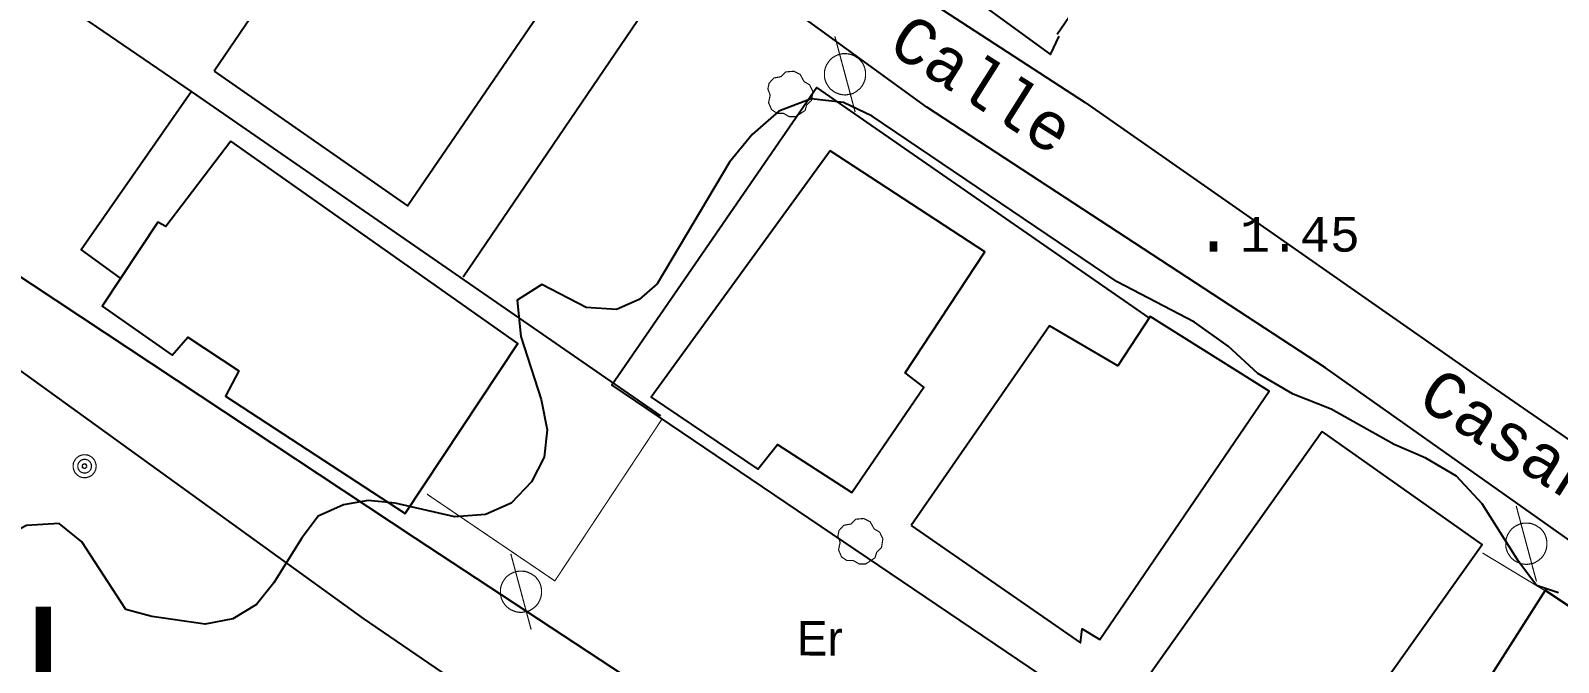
# Model space of a CAD drawing. Extents: x 743000 to 743800, y 4405200 to 4405700.
# Drawn here: x 743370.6 to 743436.7, y 4405618.8 to 4405646.1 of the extents above; entities that cross this region are included whole.
import ezdxf

# ---------------------------------------------------------------- set-up
doc = ezdxf.new("R2010")
doc.units = 0
doc.header["$MEASUREMENT"] = 0
for name, color, linetype in [('2', 7, 'CONTINUOUS'), ('21', 7, 'CONTINUOUS'), ('24', 7, 'CONTINUOUS'), ('41', 7, 'CONTINUOUS'), ('42', 7, 'CONTINUOUS'), ('50', 7, 'CONTINUOUS'), ('51', 7, 'CONTINUOUS'), ('6', 7, 'CONTINUOUS'), ('7', 7, 'CONTINUOUS'), ('8', 7, 'CONTINUOUS')]:
    doc.layers.add(name, color=color, linetype=linetype)
doc.styles.add('MONOTXT', font='monotxt', dxfattribs={"height": 0.2})
doc.styles.get("Standard").update_dxf_attribs({"font": 'txt', "height": 0.2})

msp = doc.modelspace()

# ---------------------------------------------------------------- linework, layer by layer
at = {"layer": '2', "color": 7, "linetype": 'Continuous'}
msp.add_3dface([(743800, 4405200), (743800, 4405700), (743000.0000000001, 4405700), (743000.0000000001, 4405200)], dxfattribs=at)
at = {"layer": '21', "color": 30, "linetype": 'Continuous', "elevation": 2}
for points in [[(743436.7399999999, 4405621.79), (743435.79, 4405622.11), (743435.0300000001, 4405623.14), (743433.44, 4405625.64), (743432.3200000002, 4405626.84), (743430.9999999999, 4405627.62), (743429.6299999999, 4405628.22), (743426.9, 4405629.75), (743425.25, 4405630.39), (743423.72, 4405631.29), (743422.44, 4405632.48), (743420.98, 4405633.52), (743417.63, 4405635.26), (743407.02, 4405642.44), (743405.78, 4405643.03), (743404.3799999999, 4405643.18), (743402.9899999999, 4405642.65), (743401.8299999998, 4405641.64), (743400.85, 4405640.44), (743397.7199999999, 4405635.17), (743396.9299999998, 4405634.49), (743395.95, 4405634.06), (743394.6400000001, 4405634.15), (743392.72, 4405635.14), (743391.66, 4405634.47), (743391.81, 4405632.89), (743392.6899999998, 4405630.16), (743392.9500000002, 4405628.85), (743392.8299999998, 4405627.67), (743392.27, 4405626.6), (743391.3899999999, 4405625.68), (743390.28, 4405625.19), (743388.95, 4405625.09), (743386.3699999999, 4405625.67), (743385.2099999998, 4405625.79), (743384.13, 4405625.61), (743383.0400000002, 4405625.11), (743382.3100000002, 4405624.15), (743381.12, 4405622.22), (743380.3699999999, 4405621.29)], [(743380.3699999999, 4405621.29), (743379.3399999999, 4405620.67), (743378.14, 4405620.43), (743375.84, 4405620.76), (743374.7099999998, 4405621.07), (743372.8100000002, 4405624), (743371.82, 4405624.8), (743370.41, 4405624.71), (743362.55, 4405620.59), (743361.1199999999, 4405620.33), (743359.66, 4405620.38), (743358.13, 4405620.59), (743356.77, 4405621.21), (743353.1199999999, 4405623.63), (743351.7499999999, 4405624.19), (743350.39, 4405624.34), (743349.2299999999, 4405623.96), (743348.11, 4405623.2), (743347.2, 4405622.19), (743346.48, 4405621.07), (743345.4699999999, 4405618.67)]]:
    msp.add_lwpolyline(points, dxfattribs=at)
at = {"layer": '41', "color": 1, "linetype": 'Continuous', "extrusion": (-0.8186714170001812, 0.5742622319001272, 0), "const_width": 0.05, "elevation": 1921377.655015}
msp.add_lwpolyline([(-4033668.503516255, 3.45), (-4033683.60114852, 2.99)], dxfattribs=at)
at = {"layer": '41', "color": 1, "linetype": 'Continuous', "extrusion": (-0.5547001961098446, -0.8320502944147669, 0), "const_width": 0.05, "elevation": -4078083.404601}
msp.add_lwpolyline([(-1825235.054278179, 7.84), (-1825237.866608174, 5.84)], dxfattribs=at)
at = {"layer": '41', "color": 1, "linetype": 'Continuous', "extrusion": (-0.01393520639971611, -0.01787330099963589, 0.9997431445796334), "const_width": 0.05, "elevation": -89099.223187}
msp.add_lwpolyline([(-2122620.851146246, 3930484.505930844), (-2122614.170232165, 3930484.947164391), (-2122614.821214017, 3930493.33060179)], dxfattribs=at)
at = {"layer": '41', "color": 1, "linetype": 'Continuous', "extrusion": (-0.8220522429956647, 0.5694120737969971, 0), "const_width": 0.05, "elevation": 1897484.555553}
msp.add_lwpolyline([(-4044957.546823334, 3.63), (-4044972.983798426, 3.46)], dxfattribs=at)
at = {"layer": '41', "color": 1, "linetype": 'Continuous', "const_width": 0.05, "elevation": 7.84}
msp.add_lwpolyline([(743436.3299999998, 4405621.78), (743433.45, 4405623.52)], dxfattribs=at)
at = {"layer": '41', "color": 1, "linetype": 'Continuous', "extrusion": (-0.8347541959491405, 0.5506227677324143, 0), "const_width": 0.05, "elevation": 1805251.181487}
msp.add_lwpolyline([(-4086948.307129829, 8.97), (-4086964.180065915, 4.12)], dxfattribs=at)
at = {"layer": '41', "color": 1, "linetype": 'Continuous'}
for points in [[(743415.04, 4405645.98, 2.89), (743423.93, 4405658.97, 2.86), (743376.67, 4405692.52, 2.15), (743368.3899999999, 4405678.810000001, 2.33), (743414.74, 4405645.11, 2.48), (743415.1199999999, 4405645.9, 2.48)], [(743389.31, 4405635.48, 3.22), (743398.3399999999, 4405648.76, 2.95), (743363.9199999998, 4405672.26, 2.9), (743355.03, 4405658.89, 3.06), (743377.81, 4405643.31, 3)], [(743419.02, 4405633.7, 5.84), (743404.6299999999, 4405643.68, 2.34), (743395.75, 4405630.78, 3.05), (743418.8399999999, 4405615.17, 3.43), (743413.7499999999, 4405607.91, 3.43), (743416.06, 4405606.3, 9.48)], [(743397.87, 4405629.45, 3.04), (743377.55, 4405643.51, 2.91), (743372.7700000001, 4405636.64, 3.13), (743374.46, 4405635.42, 3.12)]]:
    msp.add_polyline3d(points, dxfattribs=at)
at = {"layer": '42', "color": 3, "linetype": 'Continuous', "const_width": 0.05, "elevation": 6.32}
for points in [[(743404.1199999999, 4405642.68), (743403.71, 4405642.41), (743403.44, 4405642.41), (743403.18, 4405642.56), (743402.8999999998, 4405642.56), (743402.67, 4405642.72), (743402.54, 4405643.02), (743402.61, 4405643.35), (743402.5099999999, 4405643.61), (743402.56, 4405643.86), (743402.7699999998, 4405644.09), (743403.07, 4405644.14), (743403.2799999998, 4405644.35), (743403.63, 4405644.38), (743403.91, 4405644.24), (743404.0799999998, 4405643.93), (743404.3200000002, 4405643.79), (743404.4599999998, 4405643.5), (743404.4, 4405643.12), (743404.19, 4405642.92), (743404.1199999999, 4405642.68)], [(743407.15, 4405623.31), (743406.7399999999, 4405623.04), (743406.4699999999, 4405623.04), (743406.2099999998, 4405623.19), (743405.9300000002, 4405623.19), (743405.7, 4405623.35), (743405.5699999998, 4405623.65), (743405.6399999999, 4405623.98), (743405.54, 4405624.24), (743405.59, 4405624.49), (743405.8, 4405624.72), (743406.1, 4405624.77), (743406.31, 4405624.98), (743406.6599999998, 4405625.01), (743406.94, 4405624.87), (743407.11, 4405624.56), (743407.3499999999, 4405624.42), (743407.4899999999, 4405624.13), (743407.4299999998, 4405623.75), (743407.2199999999, 4405623.55), (743407.15, 4405623.31)]]:
    msp.add_lwpolyline(points, dxfattribs=at)
at = {"layer": '51', "color": 1, "linetype": 'Continuous', "extrusion": (-0.01141888849965139, 0.006952385199787748, 0.9999106326694733), "const_width": 0.1, "elevation": 22148.292673}
msp.add_lwpolyline([(743387.4293265761, 4405556.540549302), (743395.6287919296, 4405569.150895543), (743387.7879328042, 4405574.390980714), (743379.678347391, 4405561.650714278), (743387.4293265761, 4405556.540549302)], dxfattribs=at)
at = {"layer": '51', "color": 1, "linetype": 'Continuous'}
for points in [[(743378.5400000002, 4405644.39, 7.63), (743386.8999999998, 4405638.55, 7.54), (743395.16, 4405650.64, 7.53), (743386.75, 4405656.45, 7.53), (743378.5400000002, 4405644.39, 7.63)], [(743379.25, 4405641.35, 7.7), (743376.44, 4405637.66, 9.56), (743376.0999999999, 4405637.85, 9.38), (743373.68, 4405634.21, 7.65), (743376.7099999998, 4405632.09, 7.65), (743377.3999999998, 4405632.86, 8.1), (743379.5999999999, 4405631.4, 8.1), (743379.0299999998, 4405630.31, 7.68), (743386.81, 4405625.23, 7.68), (743391.6900000002, 4405632.59, 7.69), (743379.25, 4405641.35, 7.7)], [(743405.2, 4405640.94, 6.72), (743397.4599999998, 4405630.26, 6.71), (743402.07, 4405627.15, 7.08), (743402.93, 4405628.21, 7.5), (743406.1499999998, 4405626.13, 6.76), (743409.2599999999, 4405630.7, 6.64), (743408.4499999998, 4405631.32, 6.64), (743411.91, 4405636.56, 6.44), (743405.2, 4405640.94, 6.72)], [(743408.7099999998, 4405624.71, 7.42), (743416.0499999998, 4405619.63, 7.43), (743416.12, 4405620.23, 6.32), (743416.88, 4405619.77, 6.23), (743424.2199999999, 4405630.53, 6.19), (743419.06, 4405633.76, 6.14), (743417.6599999998, 4405631.62, 8.79), (743414.7, 4405633.35, 7.01), (743408.7099999998, 4405624.71, 7.42)], [(743426.5099999999, 4405628.78, 7.85), (743417.8599999999, 4405616.59, 7.85), (743424.1399999999, 4405612.32, 7.85), (743427.8299999998, 4405617.94, 9.46), (743428.79, 4405617.34, 9.46), (743433.43, 4405623.89, 7.93), (743426.5099999999, 4405628.78, 7.85)]]:
    msp.add_polyline3d(points, dxfattribs=at)
at = {"layer": '6', "color": 7, "linetype": 'Continuous'}
for points in [[(743366.2199999999, 4405678.89, 1.82), (743382.4599999998, 4405665.45, 1.83), (743399.41, 4405653.98, 1.83), (743416.2499999999, 4405643.02, 1.84), (743433.8099999998, 4405630.75, 1.84), (743451.31, 4405618.68, 2.24)], [(743460.4599999998, 4405607.54, 2.45), (743443.56, 4405619.58, 2.23), (743426.66, 4405631.53, 2), (743409.3899999999, 4405642.82, 2), (743393.06, 4405654.7, 1.98), (743375.92, 4405666.24, 2.18), (743365.2899999998, 4405673.04, 2.45), (743364.02, 4405673.53, 2.45), (743362.93, 4405673.12, 2.45), (743361.7599999999, 4405671.84, 2.45), (743351.8199999998, 4405654.28, 2.44), (743351.3699999999, 4405653.26, 2.44), (743351.17, 4405651.38, 2.39), (743352.0599999998, 4405649.61, 2.39), (743352.83, 4405648.72, 2.39), (743369.6300000001, 4405635.82, 2.5), (743387.22, 4405624.18, 2.57), (743404.3399999999, 4405612.92, 2.57)], [(743352.1499999998, 4405610.61, 2.38), (743334.53, 4405621.72, 2.05), (743333.33, 4405622.84, 2.05), (743332.99, 4405624.11, 2.05), (743333.25, 4405625.5, 2.05), (743333.25, 4405625.5, 2.05), (743342.81, 4405644.14, 2.06), (743343.92, 4405645.79, 2.07), (743345.1099999999, 4405646.82, 2.18), (743346.2, 4405647.11, 2.35), (743347.2199999999, 4405646.79, 2.44), (743352.05, 4405644.24, 2.45), (743368.38, 4405632.68, 2.65), (743384.99, 4405620.68, 2.66), (743401.77, 4405609.2, 2.66)]]:
    msp.add_polyline3d(points, dxfattribs=at)
at = {"layer": '7', "color": 7, "linetype": 'Continuous', "const_width": 0.05, "elevation": 2.73}
for points in [[(743373.17, 4405627.71), (743373.1399999999, 4405627.72), (743373.1199999999, 4405627.74), (743373.0899999999, 4405627.75), (743373.06, 4405627.76), (743373.02, 4405627.76), (743372.9899999999, 4405627.77), (743372.9599999998, 4405627.77), (743372.93, 4405627.77), (743372.9, 4405627.77), (743372.8699999999, 4405627.77), (743372.84, 4405627.77), (743372.8100000002, 4405627.76), (743372.78, 4405627.75), (743372.7399999999, 4405627.74), (743372.7199999999, 4405627.73), (743372.6900000002, 4405627.71), (743372.66, 4405627.7), (743372.64, 4405627.68), (743372.6099999999, 4405627.66), (743372.5899999999, 4405627.64), (743372.56, 4405627.62), (743372.54, 4405627.59), (743372.52, 4405627.57), (743372.51, 4405627.54), (743372.4899999999, 4405627.51), (743372.4799999999, 4405627.49), (743372.46, 4405627.46), (743372.45, 4405627.43), (743372.4400000002, 4405627.4), (743372.4400000002, 4405627.37), (743372.43, 4405627.34), (743372.43, 4405627.3), (743372.43, 4405627.27), (743372.43, 4405627.24), (743372.43, 4405627.21), (743372.4400000002, 4405627.18), (743372.45, 4405627.15), (743372.45, 4405627.12), (743372.4699999999, 4405627.09), (743372.4799999999, 4405627.06), (743372.4899999999, 4405627.03), (743372.51, 4405627), (743372.53, 4405626.98), (743372.55, 4405626.95), (743372.57, 4405626.93), (743372.5899999999, 4405626.91), (743372.62, 4405626.89), (743372.64, 4405626.87), (743372.6699999998, 4405626.85), (743372.7000000002, 4405626.83), (743372.7199999999, 4405626.82), (743372.7499999999, 4405626.810000001), (743372.78, 4405626.8), (743372.8100000002, 4405626.79), (743372.84, 4405626.79), (743372.88, 4405626.78), (743372.9099999998, 4405626.78), (743372.94, 4405626.78), (743372.97, 4405626.78), (743372.9999999999, 4405626.78), (743373.0300000001, 4405626.79), (743373.06, 4405626.8), (743373.0899999999, 4405626.810000001), (743373.1199999999, 4405626.82), (743373.15, 4405626.83), (743373.1799999998, 4405626.85), (743373.21, 4405626.86), (743373.2299999999, 4405626.88), (743373.2599999999, 4405626.9), (743373.2800000001, 4405626.92), (743373.3, 4405626.95), (743373.3200000002, 4405626.97), (743373.3399999999, 4405627), (743373.36, 4405627.02), (743373.37, 4405627.05), (743373.3799999999, 4405627.08), (743373.4, 4405627.11), (743373.41, 4405627.14), (743373.41, 4405627.17), (743373.4199999998, 4405627.2), (743373.4199999998, 4405627.23), (743373.43, 4405627.26), (743373.43, 4405627.3), (743373.4199999998, 4405627.33), (743373.4199999998, 4405627.36), (743373.41, 4405627.39), (743373.4, 4405627.42), (743373.39, 4405627.45), (743373.3799999999, 4405627.48), (743373.37, 4405627.51), (743373.35, 4405627.54), (743373.3299999998, 4405627.560000001), (743373.3200000002, 4405627.59), (743373.3, 4405627.61), (743373.27, 4405627.63), (743373.2499999999, 4405627.66), (743373.2299999999, 4405627.67), (743373.2000000002, 4405627.69), (743373.17, 4405627.71)], [(743373.07, 4405627.54), (743373.06, 4405627.55), (743373.04, 4405627.55), (743373.02, 4405627.560000001), (743372.9999999999, 4405627.560000001), (743372.9799999999, 4405627.57), (743372.97, 4405627.57), (743372.9500000002, 4405627.57), (743372.93, 4405627.57), (743372.9099999998, 4405627.57), (743372.89, 4405627.57), (743372.8699999999, 4405627.57), (743372.85, 4405627.560000001), (743372.8299999998, 4405627.560000001), (743372.82, 4405627.55), (743372.8, 4405627.55), (743372.78, 4405627.54), (743372.7700000001, 4405627.53), (743372.7499999999, 4405627.52), (743372.7399999999, 4405627.5), (743372.7199999999, 4405627.49), (743372.7099999998, 4405627.48), (743372.7000000002, 4405627.46), (743372.6900000002, 4405627.45), (743372.6699999998, 4405627.43), (743372.66, 4405627.42), (743372.66, 4405627.4), (743372.6499999998, 4405627.38), (743372.64, 4405627.37), (743372.64, 4405627.35), (743372.6299999999, 4405627.33), (743372.6299999999, 4405627.31), (743372.6299999999, 4405627.29), (743372.6299999999, 4405627.27), (743372.6299999999, 4405627.25), (743372.6299999999, 4405627.23), (743372.64, 4405627.22), (743372.64, 4405627.2), (743372.6499999998, 4405627.18), (743372.6499999998, 4405627.16), (743372.66, 4405627.14), (743372.6699999998, 4405627.13), (743372.6800000002, 4405627.11), (743372.6900000002, 4405627.1), (743372.7000000002, 4405627.08), (743372.7099999998, 4405627.07), (743372.7299999999, 4405627.05), (743372.7399999999, 4405627.04), (743372.76, 4405627.03), (743372.7700000001, 4405627.02), (743372.79, 4405627.01), (743372.8100000002, 4405627), (743372.82, 4405627), (743372.84, 4405626.99), (743372.86, 4405626.99), (743372.88, 4405626.98), (743372.9, 4405626.98), (743372.9199999998, 4405626.98), (743372.94, 4405626.98), (743372.9500000002, 4405626.98), (743372.97, 4405626.98), (743372.9899999999, 4405626.98), (743373.01, 4405626.99), (743373.0300000001, 4405627), (743373.05, 4405627), (743373.06, 4405627.01), (743373.0799999998, 4405627.02), (743373.1, 4405627.03), (743373.11, 4405627.04), (743373.1199999999, 4405627.05), (743373.1399999999, 4405627.07), (743373.15, 4405627.08), (743373.1599999998, 4405627.1), (743373.1799999998, 4405627.11), (743373.1900000002, 4405627.13), (743373.1900000002, 4405627.14), (743373.2000000002, 4405627.16), (743373.21, 4405627.18), (743373.21, 4405627.2), (743373.2199999999, 4405627.21), (743373.2199999999, 4405627.23), (743373.2199999999, 4405627.25), (743373.2199999999, 4405627.27), (743373.2299999999, 4405627.29), (743373.2199999999, 4405627.31), (743373.2199999999, 4405627.33), (743373.2199999999, 4405627.35), (743373.21, 4405627.36), (743373.2000000002, 4405627.38), (743373.2000000002, 4405627.4), (743373.1900000002, 4405627.42), (743373.1799999998, 4405627.43), (743373.17, 4405627.45), (743373.1599999998, 4405627.46), (743373.15, 4405627.48), (743373.13, 4405627.49), (743373.1199999999, 4405627.5), (743373.1, 4405627.52), (743373.0899999999, 4405627.53), (743373.07, 4405627.54)], [(743372.97, 4405627.36), (743372.97, 4405627.37), (743372.9599999998, 4405627.37), (743372.9599999998, 4405627.37), (743372.9500000002, 4405627.37), (743372.94, 4405627.37), (743372.94, 4405627.38), (743372.93, 4405627.38), (743372.9199999998, 4405627.38), (743372.9199999998, 4405627.38), (743372.9099999998, 4405627.38), (743372.9099999998, 4405627.38), (743372.9, 4405627.37), (743372.9, 4405627.37), (743372.89, 4405627.37), (743372.88, 4405627.37), (743372.88, 4405627.37), (743372.8699999999, 4405627.36), (743372.8699999999, 4405627.36), (743372.86, 4405627.36), (743372.86, 4405627.35), (743372.85, 4405627.35), (743372.85, 4405627.34), (743372.84, 4405627.34), (743372.84, 4405627.33), (743372.84, 4405627.33), (743372.8299999998, 4405627.32), (743372.8299999998, 4405627.32), (743372.8299999998, 4405627.31), (743372.8299999998, 4405627.31), (743372.8299999998, 4405627.3), (743372.82, 4405627.29), (743372.82, 4405627.29), (743372.82, 4405627.28), (743372.82, 4405627.27), (743372.82, 4405627.27), (743372.82, 4405627.26), (743372.8299999998, 4405627.26), (743372.8299999998, 4405627.25), (743372.8299999998, 4405627.24), (743372.8299999998, 4405627.24), (743372.8299999998, 4405627.23), (743372.84, 4405627.23), (743372.84, 4405627.22), (743372.84, 4405627.22), (743372.85, 4405627.21), (743372.85, 4405627.21), (743372.86, 4405627.2), (743372.86, 4405627.2), (743372.8699999999, 4405627.2), (743372.8699999999, 4405627.19), (743372.88, 4405627.19), (743372.88, 4405627.19), (743372.89, 4405627.19), (743372.9, 4405627.18), (743372.9, 4405627.18), (743372.9099999998, 4405627.18), (743372.9199999998, 4405627.18), (743372.9199999998, 4405627.18), (743372.93, 4405627.18), (743372.93, 4405627.18), (743372.94, 4405627.18), (743372.9500000002, 4405627.18), (743372.9500000002, 4405627.19), (743372.9599999998, 4405627.19), (743372.9599999998, 4405627.19), (743372.97, 4405627.19), (743372.97, 4405627.2), (743372.9799999999, 4405627.2), (743372.9799999999, 4405627.2), (743372.9899999999, 4405627.21), (743372.9899999999, 4405627.21), (743372.9999999999, 4405627.22), (743372.9999999999, 4405627.22), (743372.9999999999, 4405627.23), (743373.01, 4405627.23), (743373.01, 4405627.24), (743373.01, 4405627.24), (743373.02, 4405627.25), (743373.02, 4405627.26), (743373.02, 4405627.26), (743373.02, 4405627.27), (743373.02, 4405627.27), (743373.02, 4405627.28), (743373.02, 4405627.29), (743373.02, 4405627.29), (743373.02, 4405627.3), (743373.02, 4405627.3), (743373.01, 4405627.31), (743373.01, 4405627.32), (743373.01, 4405627.32), (743373.01, 4405627.33), (743372.9999999999, 4405627.33), (743372.9999999999, 4405627.34), (743372.9999999999, 4405627.34), (743372.9899999999, 4405627.35), (743372.9899999999, 4405627.35), (743372.9799999999, 4405627.36), (743372.9799999999, 4405627.36), (743372.97, 4405627.36)]]:
    msp.add_lwpolyline(points, dxfattribs=at)
at = {"layer": '8', "color": 7, "linetype": 'Continuous', "const_width": 0.05}
for points, elevation in [([(743406.29, 4405642.61), (743405.41, 4405645.89)], 9.77), ([(743406.3, 4405645.02), (743406.2499999999, 4405645.05), (743406.19, 4405645.07), (743406.14, 4405645.1), (743406.09, 4405645.11), (743406.03, 4405645.13), (743405.9799999999, 4405645.13), (743405.92, 4405645.14), (743405.87, 4405645.14), (743405.81, 4405645.14), (743405.75, 4405645.14), (743405.6900000002, 4405645.13), (743405.6399999999, 4405645.12), (743405.58, 4405645.1), (743405.5299999998, 4405645.09), (743405.4799999999, 4405645.060000001), (743405.4300000002, 4405645.04), (743405.38, 4405645.01), (743405.3299999998, 4405644.98), (743405.2899999998, 4405644.95), (743405.24, 4405644.91), (743405.2, 4405644.87), (743405.17, 4405644.83), (743405.1299999999, 4405644.78), (743405.0999999999, 4405644.73), (743405.07, 4405644.68), (743405.04, 4405644.64), (743405.0199999998, 4405644.58), (743405, 4405644.53), (743404.9799999999, 4405644.47), (743404.9699999999, 4405644.42), (743404.9599999998, 4405644.36), (743404.9599999998, 4405644.31), (743404.9599999998, 4405644.25), (743404.9599999998, 4405644.19), (743404.9599999998, 4405644.14), (743404.9699999999, 4405644.08), (743404.9799999999, 4405644.03), (743405, 4405643.97), (743405.0199999998, 4405643.92), (743405.04, 4405643.87), (743405.07, 4405643.810000001), (743405.0999999999, 4405643.77), (743405.1299999999, 4405643.72), (743405.1600000001, 4405643.68), (743405.2, 4405643.63), (743405.24, 4405643.59), (743405.2899999998, 4405643.56), (743405.3299999998, 4405643.52), (743405.38, 4405643.49), (743405.4300000002, 4405643.46), (743405.4799999999, 4405643.44), (743405.5299999998, 4405643.42), (743405.58, 4405643.4), (743405.6399999999, 4405643.38), (743405.7, 4405643.37), (743405.75, 4405643.36), (743405.81, 4405643.36), (743405.8599999999, 4405643.35), (743405.92, 4405643.36), (743405.9799999999, 4405643.37), (743406.03, 4405643.38), (743406.09, 4405643.39), (743406.14, 4405643.4), (743406.2000000002, 4405643.42), (743406.2499999999, 4405643.45), (743406.3, 4405643.48), (743406.3499999999, 4405643.51), (743406.3899999999, 4405643.54), (743406.43, 4405643.58), (743406.4799999999, 4405643.61), (743406.52, 4405643.65), (743406.5499999998, 4405643.7), (743406.5899999999, 4405643.74), (743406.62, 4405643.79), (743406.64, 4405643.84), (743406.6699999998, 4405643.89), (743406.6900000002, 4405643.95), (743406.7099999998, 4405644), (743406.7199999999, 4405644.05), (743406.73, 4405644.11), (743406.7399999999, 4405644.17), (743406.7399999999, 4405644.22), (743406.7399999999, 4405644.28), (743406.7399999999, 4405644.33), (743406.73, 4405644.39), (743406.7199999999, 4405644.45), (743406.7099999998, 4405644.5), (743406.6900000002, 4405644.56), (743406.6699999998, 4405644.61), (743406.65, 4405644.66), (743406.62, 4405644.71), (743406.5899999999, 4405644.76), (743406.5499999998, 4405644.8), (743406.52, 4405644.85), (743406.4799999999, 4405644.89), (743406.4400000002, 4405644.93), (743406.3899999999, 4405644.96), (743406.34, 4405644.99), (743406.3, 4405645.02)], 9.77), ([(743435.79, 4405622.28), (743434.9099999998, 4405625.56)], 9.67), ([(743435.8, 4405624.69), (743435.7499999999, 4405624.72), (743435.69, 4405624.74), (743435.6399999999, 4405624.77), (743435.59, 4405624.78), (743435.53, 4405624.8), (743435.4799999999, 4405624.8), (743435.4199999998, 4405624.810000001), (743435.37, 4405624.810000001), (743435.31, 4405624.810000001), (743435.2499999999, 4405624.810000001), (743435.1900000002, 4405624.8), (743435.1399999999, 4405624.79), (743435.08, 4405624.77), (743435.0300000001, 4405624.76), (743434.9799999999, 4405624.73), (743434.93, 4405624.71), (743434.88, 4405624.68), (743434.8299999998, 4405624.65), (743434.79, 4405624.62), (743434.7399999999, 4405624.58), (743434.7000000002, 4405624.54), (743434.67, 4405624.5), (743434.6299999999, 4405624.45), (743434.6, 4405624.4), (743434.57, 4405624.35), (743434.5399999998, 4405624.31), (743434.52, 4405624.25), (743434.4999999999, 4405624.2), (743434.4799999999, 4405624.14), (743434.4699999999, 4405624.09), (743434.4599999998, 4405624.03), (743434.4599999998, 4405623.98), (743434.4599999998, 4405623.92), (743434.4599999998, 4405623.86), (743434.4599999998, 4405623.810000001), (743434.4699999999, 4405623.75), (743434.4799999999, 4405623.7), (743434.4999999999, 4405623.64), (743434.52, 4405623.59), (743434.5399999998, 4405623.54), (743434.57, 4405623.48), (743434.6, 4405623.44), (743434.6299999999, 4405623.39), (743434.6599999998, 4405623.35), (743434.7000000002, 4405623.3), (743434.7399999999, 4405623.26), (743434.79, 4405623.23), (743434.8299999998, 4405623.19), (743434.88, 4405623.16), (743434.93, 4405623.13), (743434.9799999999, 4405623.11), (743435.0300000001, 4405623.09), (743435.08, 4405623.07), (743435.1399999999, 4405623.05), (743435.2, 4405623.04), (743435.2499999999, 4405623.03), (743435.31, 4405623.03), (743435.3599999999, 4405623.02), (743435.4199999998, 4405623.03), (743435.4799999999, 4405623.04), (743435.53, 4405623.05), (743435.59, 4405623.060000001), (743435.6399999999, 4405623.07), (743435.7000000002, 4405623.09), (743435.7499999999, 4405623.12), (743435.8, 4405623.15), (743435.85, 4405623.18), (743435.8899999999, 4405623.21), (743435.9299999998, 4405623.25), (743435.9799999999, 4405623.28), (743436.02, 4405623.32), (743436.0500000002, 4405623.37), (743436.0899999999, 4405623.41), (743436.12, 4405623.46), (743436.14, 4405623.51), (743436.17, 4405623.56), (743436.1899999998, 4405623.62), (743436.21, 4405623.67), (743436.2199999999, 4405623.72), (743436.2299999999, 4405623.78), (743436.2399999999, 4405623.84), (743436.2399999999, 4405623.89), (743436.2399999999, 4405623.95), (743436.2399999999, 4405624), (743436.2299999999, 4405624.060000001), (743436.2199999999, 4405624.12), (743436.21, 4405624.17), (743436.1899999998, 4405624.23), (743436.17, 4405624.28), (743436.1499999998, 4405624.33), (743436.12, 4405624.38), (743436.0899999999, 4405624.43), (743436.0500000002, 4405624.47), (743436.02, 4405624.52), (743435.9799999999, 4405624.56), (743435.9400000002, 4405624.6), (743435.8899999999, 4405624.63), (743435.8399999999, 4405624.66), (743435.8, 4405624.69)], 9.67), ([(743392.2599999999, 4405620.2), (743391.38, 4405623.48)], 10.09), ([(743392.27, 4405622.61), (743392.2199999999, 4405622.64), (743392.1599999998, 4405622.66), (743392.11, 4405622.69), (743392.06, 4405622.7), (743391.9999999999, 4405622.72), (743391.9500000002, 4405622.72), (743391.89, 4405622.73), (743391.84, 4405622.73), (743391.78, 4405622.73), (743391.7199999999, 4405622.73), (743391.66, 4405622.72), (743391.6099999999, 4405622.71), (743391.55, 4405622.69), (743391.5, 4405622.68), (743391.45, 4405622.65), (743391.3999999998, 4405622.63), (743391.35, 4405622.6), (743391.3, 4405622.57), (743391.2600000001, 4405622.54), (743391.2099999998, 4405622.5), (743391.1700000002, 4405622.46), (743391.1399999999, 4405622.42), (743391.0999999999, 4405622.37), (743391.07, 4405622.32), (743391.04, 4405622.27), (743391.01, 4405622.23), (743390.99, 4405622.17), (743390.9699999999, 4405622.12), (743390.9500000002, 4405622.060000001), (743390.94, 4405622.01), (743390.9300000002, 4405621.95), (743390.9300000002, 4405621.9), (743390.9300000002, 4405621.84), (743390.9300000002, 4405621.78), (743390.9300000002, 4405621.73), (743390.94, 4405621.67), (743390.9500000002, 4405621.62), (743390.9699999999, 4405621.56), (743390.99, 4405621.51), (743391.01, 4405621.46), (743391.04, 4405621.4), (743391.07, 4405621.36), (743391.0999999999, 4405621.310000001), (743391.13, 4405621.27), (743391.1700000002, 4405621.22), (743391.2099999998, 4405621.18), (743391.2600000001, 4405621.15), (743391.3, 4405621.11), (743391.35, 4405621.08), (743391.3999999998, 4405621.05), (743391.45, 4405621.03), (743391.5, 4405621.01), (743391.55, 4405620.99), (743391.6099999999, 4405620.97), (743391.6699999998, 4405620.96), (743391.7199999999, 4405620.95), (743391.78, 4405620.95), (743391.8299999998, 4405620.94), (743391.89, 4405620.95), (743391.9500000002, 4405620.96), (743391.9999999999, 4405620.97), (743392.06, 4405620.98), (743392.11, 4405620.99), (743392.17, 4405621.01), (743392.2199999999, 4405621.04), (743392.27, 4405621.07), (743392.3200000002, 4405621.1), (743392.36, 4405621.13), (743392.4, 4405621.17), (743392.45, 4405621.2), (743392.4899999999, 4405621.24), (743392.5200000001, 4405621.29), (743392.56, 4405621.33), (743392.5899999999, 4405621.38), (743392.61, 4405621.43), (743392.64, 4405621.48), (743392.66, 4405621.54), (743392.68, 4405621.59), (743392.6899999998, 4405621.64), (743392.7000000002, 4405621.7), (743392.7099999998, 4405621.76), (743392.7099999998, 4405621.810000001), (743392.7099999998, 4405621.87), (743392.7099999998, 4405621.92), (743392.7000000002, 4405621.98), (743392.6899999998, 4405622.04), (743392.68, 4405622.09), (743392.66, 4405622.15), (743392.64, 4405622.2), (743392.62, 4405622.25), (743392.5899999999, 4405622.3), (743392.56, 4405622.35), (743392.5200000001, 4405622.39), (743392.4899999999, 4405622.44), (743392.45, 4405622.48), (743392.41, 4405622.52), (743392.36, 4405622.55), (743392.31, 4405622.58), (743392.27, 4405622.61)], 10.09)]:
    msp.add_lwpolyline(points, dxfattribs=dict(at, elevation=elevation))

# ---------------------------------------------------------------- texts
at = {"layer": '24', "color": 7, "linetype": 'Continuous', "style": 'MONOTXT'}
for s, height, p in [('1.45                        ', 1.5, (743422.95, 4405636.57, 1.45)), ('.                           ', 1.99, (743420.95, 4405636.57, 1.45))]:
    msp.add_text(s, height=height, dxfattribs=at).set_placement(p)
at = {"layer": '42', "color": 7, "linetype": 'Continuous'}
msp.add_text('Er                          ', height=1.49, rotation=359.7900000066, dxfattribs=at).set_placement((743403.7599999999, 4405619.08, 2.91))
at = {"layer": '50', "color": 7, "linetype": 'Continuous', "style": 'MONOTXT'}
for s, p in [('Calle                       ', (743407.62, 4405645.28)), ('Casanova                    ', (743430.54, 4405629.95))]:
    msp.add_text(s, height=1.99, rotation=327.6999999869, dxfattribs=at).set_placement(p)
msp.add_text('S.U.                        ', height=4.99, dxfattribs=at).set_placement((743359.0199999998, 4405616.21))

doc.saveas('drawing.dxf')
